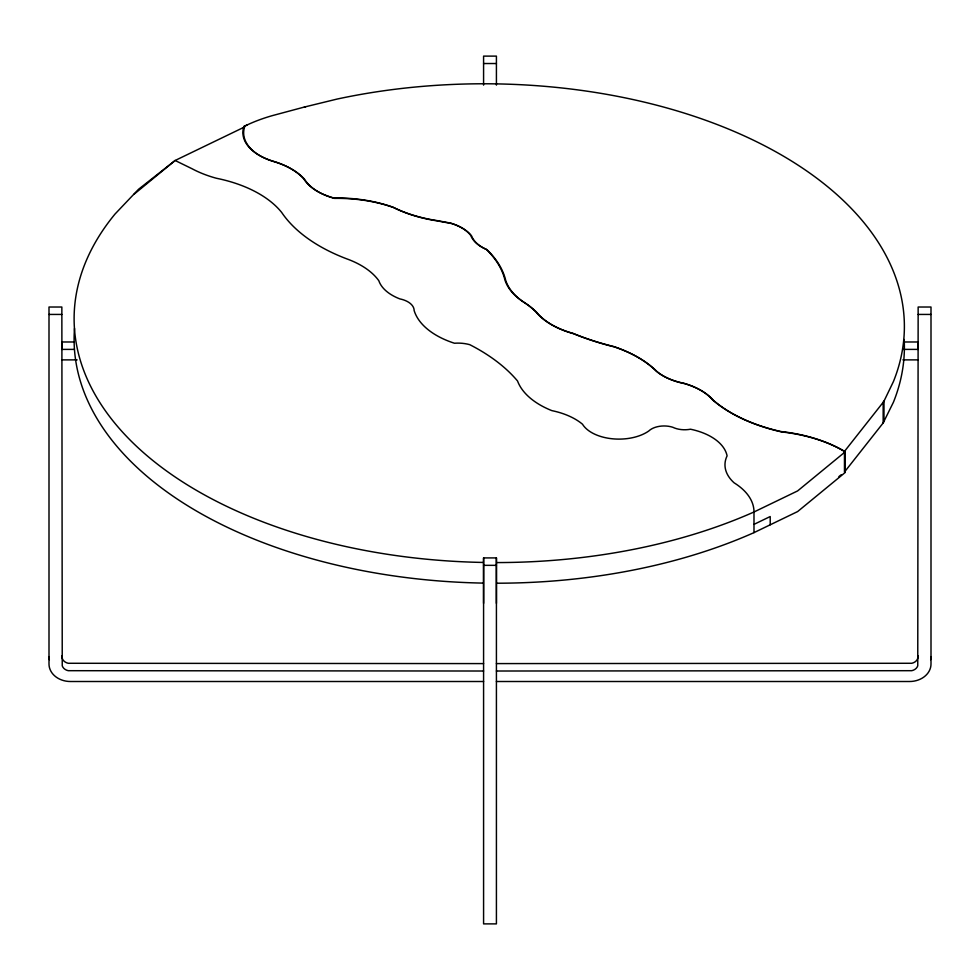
<?xml version="1.0" encoding="UTF-8"?>
<svg xmlns="http://www.w3.org/2000/svg" width="980" height="980" viewBox="0 0 980 980"><rect width="100%" height="100%" fill="white"/><g stroke="black" fill="none" stroke-linecap="round" stroke-linejoin="round"><path stroke-width="1.47" d="M483.581 603.362L483.581 557.914L496.419 557.914L496.419 923.883L483.581 923.883L483.581 557.914M496.419 603.362L496.419 557.914M62.046 341.983L62.046 349.395M917.954 349.395L917.954 341.983M918.15 655.926L917.758 658.389A8.453 6.897 0 0 1 911.78 663.276L496.419 663.595M304.364 107.053L337.096 99.066A420.432 242.734 0 0 1 761.668 144.268A420.432 242.734 0 0 1 893.393 381.637L883.825 401.482L844.466 451.4L844.466 472.041L883.164 422.968L893.393 402.29A420.432 242.734 0 0 0 904.173 339.497M483.25 562.447A422.343 243.836 0 0 1 115.015 214.044L138.535 189.287L175.138 160.487L244.596 126.959A56.081 32.377 0 0 0 274.02 161.651A70.952 40.964 0 0 1 304.547 179.279A57.881 33.418 0 0 0 334.56 198.389A106.955 61.752 0 0 1 393.752 207.601A108.927 62.892 0 0 0 437.141 220.88L451.388 223.501A44.357 25.615 0 0 1 471.576 235.923A40.621 23.459 0 0 0 486.999 249.716A141.585 81.744 0 0 1 505.668 280.243A79.233 45.742 0 0 0 524.643 302.697A96.236 55.566 0 0 1 536.746 312.424A78.02 45.043 0 0 0 573.619 333.715A217.033 125.305 0 0 0 614.411 346.92A116.608 67.326 0 0 1 656.833 371.408A55.284 31.924 0 0 0 684.444 383.609A63.933 36.909 0 0 1 713.391 400.318A145.518 84.011 0 0 0 781.624 431.923A119.45 68.968 0 0 1 845.238 451.805L845.238 472.446L797.622 511.572L753.988 532.63A422.343 243.836 0 0 1 496.713 583.21M133.831 194.42L175.138 160.487L192.117 168.781A96.163 55.517 0 0 0 216.36 178.25A112.908 65.195 0 0 1 281.701 212.476A169.675 97.963 0 0 0 346.528 258.769A81.279 46.93 0 0 1 378.831 280.733A49.233 28.42 0 0 0 399.852 298.9A21.352 12.324 0 0 1 414.136 310.513A80.911 46.709 0 0 0 454.438 343.233A27.416 15.827 0 0 1 469.751 344.666A200.9 115.983 0 0 1 517.55 381.012A83.668 48.302 0 0 0 551.838 410.62A62.83 36.272 0 0 1 582.512 424.23A38.649 22.32 0 0 0 612.218 438.771A38.649 22.32 0 0 0 648.772 431.004A17.824 10.29 0 0 1 672.758 427.255A18.449 10.658 0 0 0 690.52 429.216A55.787 32.205 0 0 1 727.087 455.884A57.771 33.357 0 0 0 734.143 482.846A73.757 42.581 0 0 1 753.988 511.989L753.988 532.63M845.238 451.805L797.622 490.919L753.988 511.989A422.343 243.836 0 0 1 496.713 562.569M838.88 476.635L841.122 474.798M844.466 451.4A119.45 68.968 0 0 0 780.852 431.519A145.518 84.011 0 0 1 712.619 399.913A63.933 36.909 0 0 0 683.673 383.204A55.284 31.924 0 0 1 656.061 371.004A116.608 67.326 0 0 0 613.639 346.516A217.033 125.305 0 0 1 572.859 333.31A78.02 45.043 0 0 1 535.974 312.02A96.236 55.566 0 0 0 523.884 302.293A79.233 45.742 0 0 1 504.896 279.827A141.585 81.744 0 0 0 486.227 249.3A40.621 23.459 0 0 1 470.804 235.519A44.357 25.615 0 0 0 450.629 223.097L436.37 220.476A108.927 62.892 0 0 1 392.98 207.196A106.955 61.752 0 0 0 333.788 197.985A57.881 33.418 0 0 1 303.788 178.875A70.952 40.964 0 0 0 273.249 161.247A56.081 32.377 0 0 1 243.824 126.543L248.234 124.436A133.709 77.2 0 0 1 272.403 115.615L305.76 106.673M243.824 126.543L246.96 125.036M753.988 524.374L770.207 516.546L770.207 524.802M483.581 63.529L496.419 63.529M49 314.433L61.85 314.433M918.15 314.433L931 314.433M61.85 341.983L74.26 341.983M904.209 341.983L918.15 341.983M61.85 349.395L74.26 349.395M902.678 349.395L918.15 349.395M61.85 359.88L77.126 359.88M902.874 359.88L918.15 359.88M483.581 565.338L496.419 565.338M483.581 663.595L68.22 663.276A8.453 6.897 0 0 1 62.242 658.389L61.85 655.926M483.581 671.018L68.22 670.688A8.453 6.897 0 0 1 62.242 665.812L61.85 307.022L49 307.022L49 664.024A21.413 17.481 0 0 0 70.413 681.504L483.581 681.504M496.419 671.018L911.78 670.688A8.453 6.897 0 0 0 917.758 665.812L918.15 307.022L931 307.022L931 664.024A21.413 17.481 0 0 1 909.587 681.504L496.419 681.504M883.985 421.67L883.985 401.016L883.164 402.327L883.164 422.968M496.419 85.125L496.419 56.117L483.581 56.117L483.581 85.125M931 656.612A21.413 17.481 0 0 1 930.669 659.65M49.331 659.65A21.413 17.481 0 0 1 49 656.612M483.25 583.1A422.343 243.836 0 0 1 74.529 328.471"/></g></svg>
